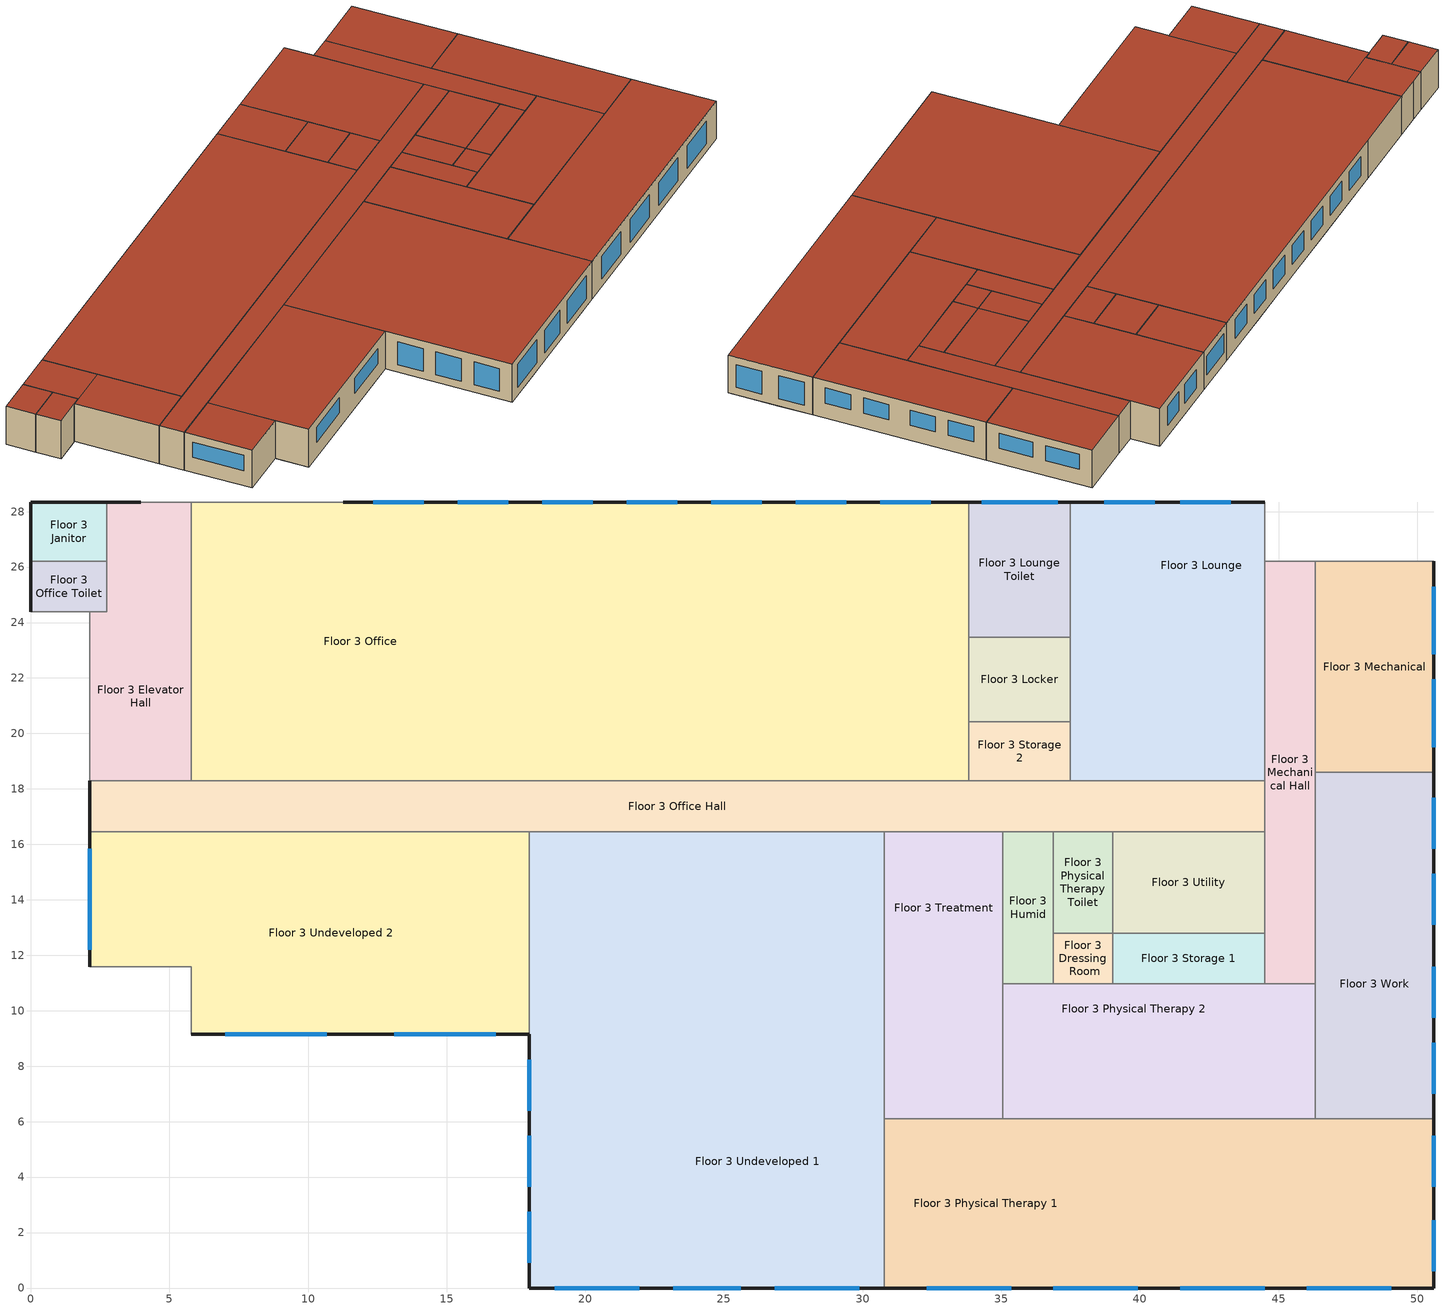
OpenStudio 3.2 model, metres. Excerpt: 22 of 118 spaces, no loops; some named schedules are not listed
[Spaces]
Floor 3 Work
 floor to Floor 2 Utility: 50.6,18.59 50.6,15.85 46.33,15.85 46.33,18.59 z6.1
 floor to Floor 2 Office: 50.6,15.85 50.6,6.1 46.33,6.1 46.33,15.85 z6.1
 wall outside: 50.6,6.1 50.6,18.59 z6.1:9.14
 wall to Floor 3 Physical Therapy 2: 46.33,10.97 46.33,6.1 z6.1:9.14
 wall to Floor 3 Mechanical: 50.6,18.59 46.33,18.59 z6.1:9.14
 wall to Floor 3 Physical Therapy 1: 46.33,6.1 50.6,6.1 z6.1:9.14
 wall to Floor 3 Mechanical Hall: 46.33,18.59 46.33,10.97 z6.1:9.14
 window: 50.6,13.11 50.6,14.94 / 50.6,15.85 50.6,17.68 / 50.6,7.01 50.6,8.84 / 50.6,9.75 50.6,11.58 z7.32:8.53
 roof outside: 50.6,6.1 50.6,18.59 46.33,18.59 46.33,6.1 z9.14
Floor 3 Dressing Room
 floor to Floor 2 X-Ray: 39.01,12.8 39.01,10.97 36.88,10.97 36.88,12.8 z6.1
 wall to Floor 3 Storage 1: 39.01,10.97 39.01,12.8 z6.1:9.14
 wall to Floor 3 Physical Therapy 2: 36.88,10.97 39.01,10.97 z6.1:9.14
 wall to Floor 3 Physical Therapy Toilet: 39.01,12.8 36.88,12.8 z6.1:9.14
 wall to Floor 3 Humid: 36.88,12.8 36.88,10.97 z6.1:9.14
 roof outside: 39.01,10.97 39.01,12.8 36.88,12.8 36.88,10.97 z9.14
Floor 3 Physical Therapy Toilet
 floor to Floor 2 X-Ray: 39.01,16.46 39.01,12.8 36.88,12.8 36.88,16.46 z6.1
 wall to Floor 3 Office Hall: 39.01,16.46 36.88,16.46 z6.1:9.14
 wall to Floor 3 Utility: 39.01,12.8 39.01,16.46 z6.1:9.14
 wall to Floor 3 Humid: 36.88,16.46 36.88,12.8 z6.1:9.14
 roof outside: 39.01,12.8 39.01,16.46 36.88,16.46 36.88,12.8 z9.14
Floor 3 Lounge
 floor to Floor 2 Storage 2: 44.5,23.77 44.5,21.34 39.93,21.34 39.93,23.77 z6.1
 floor to Floor 2 Exam 6: 44.5,28.35 44.5,23.77 39.93,23.77 39.93,28.35 z6.1
 floor to Floor 2 Exam Hall 4: 39.93,28.35 39.93,18.29 38.1,18.29 38.1,28.35 z6.1
 floor to Floor 2 Exam 7: 38.1,28.35 38.1,18.29 37.49,18.29 37.49,28.35 z6.1
 floor to Floor 2 Nurse Station 1: 44.5,21.34 44.5,18.29 39.93,18.29 39.93,21.34 z6.1
 wall outside: 44.5,28.35 37.49,28.35 z6.1:9.14
 wall to Floor 3 Lounge Toilet: 37.49,28.35 37.49,23.47 z6.1:9.14
 wall to NE Stair: 44.5,26.21 44.5,28.35 z6.1:9.14
 wall to Floor 3 Office Hall: 37.49,18.29 44.5,18.29 z6.1:9.14
 wall to Floor 3 Locker: 37.49,23.47 37.49,20.42 z6.1:9.14
 wall to Floor 3 Storage 2: 37.49,20.42 37.49,18.29 z6.1:9.14
 wall to Floor 3 Mechanical Hall: 44.5,18.29 44.5,26.21 z6.1:9.14
 window: 40.54,28.35 38.71,28.35 / 43.28,28.35 41.45,28.35 z7.01:8.53
 roof outside: 44.5,18.29 44.5,28.35 37.49,28.35 37.49,18.29 z9.14
Floor 3 Elevator Hall
 floor to Floor 2 Work: 5.79,24.38 5.79,18.29 2.13,18.29 2.13,24.38 z6.1; 5.79,28.35 5.79,24.38 2.74,24.38 2.74,28.35 z6.1
 wall outside: 3.96,28.35 2.74,28.35 z6.1:9.14
 wall to NW Elevator: 2.13,24.38 2.13,18.29 z6.1:9.14
 wall to Floor 3 Office: 5.79,18.29 5.79,28.35 z6.1:9.14
 wall to Floor 3 Office Toilet: 2.74,26.21 2.74,24.38 2.13,24.38 z6.1:9.14
 wall to Floor 3 Office Hall: 2.13,18.29 5.79,18.29 z6.1:9.14
 wall to Floor 3 Janitor: 2.74,28.35 2.74,26.21 z6.1:9.14
 wall to NW Stair: 5.79,28.35 3.96,28.35 z6.1:9.14
 roof outside: 5.79,24.38 5.79,28.35 2.74,28.35 2.74,24.38 z9.14; 5.79,18.29 5.79,24.38 2.13,24.38 2.13,18.29 z9.14
Floor 3 Physical Therapy 2
 floor to Floor 2 Exam Hall 3: 39.93,9.14 39.93,6.1 38.1,6.1 38.1,9.14 z6.1
 floor to Floor 2 Lounge: 44.5,9.14 44.5,6.1 42.06,6.1 42.06,9.14 z6.1
 floor to Floor 2 Dictation: 42.06,9.14 42.06,6.1 39.93,6.1 39.93,9.14 z6.1
 floor to Floor 2 Exam 3: 38.1,9.14 38.1,6.1 35.05,6.1 35.05,9.14 z6.1
 floor to Floor 2 Office Hall: 46.33,10.97 46.33,6.1 44.5,6.1 44.5,10.97 z6.1
 floor to Floor 2 Reception Hall: 44.5,10.97 44.5,9.14 35.05,9.14 35.05,10.97 z6.1
 wall to Floor 3 Physical Therapy 1: 35.05,6.1 46.33,6.1 z6.1:9.14
 wall to Floor 3 Mechanical Hall: 46.33,10.97 44.5,10.97 z6.1:9.14
 wall to Floor 3 Treatment: 35.05,10.97 35.05,6.1 z6.1:9.14
 wall to Floor 3 Storage 1: 44.5,10.97 39.01,10.97 z6.1:9.14
 wall to Floor 3 Humid: 36.88,10.97 35.05,10.97 z6.1:9.14
 roof outside: 46.33,6.1 46.33,10.97 35.05,10.97 35.05,6.1 z9.14
Floor 3 Office
 floor to Floor 2 Storage 3: 28.96,23.77 28.96,21.34 23.47,21.34 23.47,23.77 z6.1
 floor to Floor 2 Exam 8: 28.96,28.35 28.96,23.77 23.47,23.77 23.47,28.35 z6.1
 floor to Floor 2 Exam Hall 5: 30.78,28.35 30.78,18.29 28.96,18.29 28.96,28.35 z6.1
 floor to Floor 2 Exam 9: 21.64,28.35 21.64,18.29 17.98,18.29 17.98,28.35 z6.1
 floor to Floor 2 Work: 17.98,28.35 17.98,18.29 5.79,18.29 5.79,28.35 z6.1
 floor to Floor 2 Exam Hall 6: 23.47,28.35 23.47,18.29 21.64,18.29 21.64,28.35 z6.1
 floor to Floor 2 Nurse Station 2: 28.96,21.34 28.96,18.29 23.47,18.29 23.47,21.34 z6.1
 floor to Floor 2 Exam 7: 33.83,28.35 33.83,18.29 30.78,18.29 30.78,28.35 z6.1
 wall outside: 33.83,28.35 11.28,28.35 z6.1:9.14
 wall to Floor 3 Office Hall: 5.79,18.29 33.83,18.29 z6.1:9.14
 wall to Floor 3 Locker: 33.83,20.42 33.83,23.47 z6.1:9.14
 wall to Floor 3 Storage 2: 33.83,18.29 33.83,20.42 z6.1:9.14
 wall to NW Stair: 11.28,28.35 5.79,28.35 z6.1:9.14
 wall to Floor 3 Lounge Toilet: 33.83,23.47 33.83,28.35 z6.1:9.14
 window: 26.37,28.35 24.54,28.35 / 17.22,28.35 15.39,28.35 / 23.32,28.35 21.49,28.35 / 14.17,28.35 12.34,28.35 / 32.46,28.35 30.63,28.35 / 29.41,28.35 27.58,28.35 / 20.27,28.35 18.44,28.35 z7.01:8.53
 roof outside: 33.83,18.29 33.83,28.35 5.79,28.35 5.79,18.29 z9.14
Floor 3 Storage 1
 floor to Floor 2 Scheduling 1: 44.5,12.8 44.5,10.97 39.01,10.97 39.01,12.8 z6.1
 wall to Floor 3 Mechanical Hall: 44.5,10.97 44.5,12.8 z6.1:9.14
 wall to Floor 3 Utility: 44.5,12.8 39.01,12.8 z6.1:9.14
 roof outside: 44.5,10.97 44.5,12.8 39.01,12.8 39.01,10.97 z9.14
Floor 3 Utility
 floor to Floor 2 Scheduling 1: 44.5,16.46 44.5,12.8 39.01,12.8 39.01,16.46 z6.1
 wall to Floor 3 Mechanical Hall: 44.5,12.8 44.5,16.46 z6.1:9.14
 wall to Floor 3 Office Hall: 44.5,16.46 39.01,16.46 z6.1:9.14
 roof outside: 44.5,12.8 44.5,16.46 39.01,16.46 39.01,12.8 z9.14
Floor 3 Physical Therapy 1
 floor to Floor 2 Office Hall: 46.33,6.1 46.33,3.66 44.5,3.66 44.5,6.1 z6.1
 floor to Floor 2 Conference: 50.6,3.66 50.6,0 42.06,0 42.06,3.66 z6.1
 floor to Floor 2 Conference Toilet: 44.5,6.1 44.5,3.66 42.06,3.66 42.06,6.1 z6.1
 floor to Floor 2 Exam Hall 3: 39.93,6.1 39.93,0 38.1,0 38.1,6.1 z6.1
 floor to Floor 2 Exam 3: 38.1,6.1 38.1,0 30.78,0 30.78,6.1 z6.1
 floor to Floor 2 Storage 1: 42.06,6.1 42.06,3.66 39.93,3.66 39.93,6.1 z6.1
 floor to Floor 2 Exam 4: 42.06,3.66 42.06,0 39.93,0 39.93,3.66 z6.1
 floor to Floor 2 Office: 50.6,6.1 50.6,3.66 46.33,3.66 46.33,6.1 z6.1
 wall outside: 30.78,0 50.6,0 50.6,6.1 z6.1:9.14
 wall to Floor 3 Undeveloped 1: 30.78,6.1 30.78,0 z6.1:9.14
 wall to Floor 3 Treatment: 35.05,6.1 30.78,6.1 z6.1:9.14
 window: 32.31,0 35.36,0 / 36.88,0 39.93,0 / 46.02,0 49.07,0 / 41.45,0 44.5,0 / 50.6,3.66 50.6,5.49 / 50.6,0.61 50.6,2.44 z6.71:8.53
 roof outside: 50.6,0 50.6,6.1 30.78,6.1 30.78,0 z9.14
Floor 3 Office Toilet
 floor to Floor 2 Work Toilet: 2.74,26.21 2.74,24.38 0,24.38 0,26.21 z6.1
 wall outside: 0,26.21 0,24.38 z6.1:9.14
 wall to NW Elevator: 0,24.38 2.13,24.38 z6.1:9.14
 wall to Floor 3 Janitor: 2.74,26.21 0,26.21 z6.1:9.14
 roof outside: 2.74,24.38 2.74,26.21 0,26.21 0,24.38 z9.14
Floor 3 Office Hall
 floor to Floor 2 Work Hall: 44.5,18.29 44.5,16.46 2.13,16.46 2.13,18.29 z6.1
 wall outside: 2.13,18.29 2.13,16.46 z6.1:9.14
 wall to Floor 3 Humid: 35.05,16.46 36.88,16.46 z6.1:9.14
 wall to Floor 3 Undeveloped 2: 2.13,16.46 17.98,16.46 z6.1:9.14
 wall to Floor 3 Undeveloped 1: 17.98,16.46 30.78,16.46 z6.1:9.14
 wall to Floor 3 Storage 2: 37.49,18.29 33.83,18.29 z6.1:9.14
 wall to Floor 3 Mechanical Hall: 44.5,16.46 44.5,18.29 z6.1:9.14
 wall to Floor 3 Treatment: 30.78,16.46 35.05,16.46 z6.1:9.14
 roof outside: 44.5,16.46 44.5,18.29 2.13,18.29 2.13,16.46 z9.14
Floor 3 Humid
 floor to Floor 2 X-Ray: 36.88,16.46 36.88,10.97 35.05,10.97 35.05,16.46 z6.1
 wall to Floor 3 Treatment: 35.05,16.46 35.05,10.97 z6.1:9.14
 roof outside: 36.88,10.97 36.88,16.46 35.05,16.46 35.05,10.97 z9.14
Floor 3 Undeveloped 1
 floor to Floor 2 Exam 2: 28.96,9.14 28.96,0 23.47,0 23.47,9.14 z6.1
 floor to Floor 2 X-Ray: 30.78,16.46 30.78,10.97 23.77,10.97 23.77,16.46 z6.1
 floor to Floor 2 Exam 1: 21.64,9.14 21.64,0 17.98,0 17.98,9.14 z6.1
 floor to Floor 2 Exam Hall 2: 30.78,9.14 30.78,0 28.96,0 28.96,9.14 z6.1
 floor to Floor 2 Scheduling 2: 23.77,16.46 23.77,10.97 17.98,10.97 17.98,16.46 z6.1
 floor to Floor 2 Reception Hall: 30.78,10.97 30.78,9.14 17.98,9.14 17.98,10.97 z6.1
 floor to Floor 2 Exam Hall 1: 23.47,9.14 23.47,0 21.64,0 21.64,9.14 z6.1
 wall outside: 17.98,9.14 17.98,0 30.78,0 z6.1:9.14
 wall to Floor 3 Undeveloped 2: 17.98,16.46 17.98,9.14 z6.1:9.14
 wall to Floor 3 Treatment: 30.78,6.1 30.78,16.46 z6.1:9.14
 window: 17.98,8.23 17.98,6.4 / 17.98,2.74 17.98,0.91 / 17.98,5.49 17.98,3.66 / 26.82,0 29.87,0 / 23.16,0 25.6,0 / 18.9,0 21.95,0 z6.71:8.53
 roof outside: 30.78,0 30.78,16.46 17.98,16.46 17.98,0 z9.14
Floor 3 Mechanical Hall
 floor to Floor 2 Office Hall: 46.33,26.21 46.33,10.97 44.5,10.97 44.5,26.21 z6.1
 wall to NE Stair: 46.33,26.21 44.5,26.21 z6.1:9.14
 wall to Floor 3 Mechanical: 46.33,18.59 46.33,26.21 z6.1:9.14
 roof outside: 46.33,10.97 46.33,26.21 44.5,26.21 44.5,10.97 z9.14
Floor 3 Treatment
 floor to Floor 2 Reception Hall: 35.05,10.97 35.05,9.14 30.78,9.14 30.78,10.97 z6.1
 floor to Floor 2 Exam 3: 35.05,9.14 35.05,6.1 30.78,6.1 30.78,9.14 z6.1
 floor to Floor 2 X-Ray: 35.05,16.46 35.05,10.97 30.78,10.97 30.78,16.46 z6.1
 roof outside: 35.05,6.1 35.05,16.46 30.78,16.46 30.78,6.1 z9.14
Floor 3 Undeveloped 2
 floor to Floor 2 Reception: 15.85,16.46 15.85,9.14 5.79,9.14 5.79,16.46 z6.1; 5.79,16.46 5.79,11.58 2.13,11.58 2.13,16.46 z6.1
 floor to Floor 2 Reception Hall: 17.98,10.97 17.98,9.14 15.85,9.14 15.85,10.97 z6.1
 floor to Floor 2 Reception Toilet: 17.98,16.46 17.98,10.97 15.85,10.97 15.85,16.46 z6.1
 wall outside: 2.13,16.46 2.13,11.58 / 5.79,9.14 17.98,9.14 z6.1:9.14
 wall to SW Stair: 2.13,11.58 5.79,11.58 5.79,9.14 z6.1:9.14
 window: 7.01,9.14 10.67,9.14 / 13.11,9.14 16.76,9.14 / 2.13,15.85 2.13,12.19 z7.32:8.53
 roof outside: 5.79,11.58 5.79,16.46 2.13,16.46 2.13,11.58 z9.14; 17.98,9.14 17.98,16.46 5.79,16.46 5.79,9.14 z9.14
Floor 3 Janitor
 floor to Floor 2 Janitor: 2.74,28.35 2.74,26.21 0,26.21 0,28.35 z6.1
 wall outside: 2.74,28.35 0,28.35 0,26.21 z6.1:9.14
 roof outside: 2.74,26.21 2.74,28.35 0,28.35 0,26.21 z9.14
Floor 3 Locker
 floor to Floor 2 Exam 7: 37.49,23.47 37.49,20.42 33.83,20.42 33.83,23.47 z6.1
 wall to Floor 3 Storage 2: 33.83,20.42 37.49,20.42 z6.1:9.14
 wall to Floor 3 Lounge Toilet: 37.49,23.47 33.83,23.47 z6.1:9.14
 roof outside: 37.49,20.42 37.49,23.47 33.83,23.47 33.83,20.42 z9.14
Floor 3 Mechanical
 floor to Floor 2 Exam 5: 50.6,26.21 50.6,18.59 46.33,18.59 46.33,26.21 z6.1
 wall outside: 50.6,18.59 50.6,26.21 z6.1:9.14
 wall to NE Stair: 50.6,26.21 46.33,26.21 z6.1:9.14
 window: 50.6,22.86 50.6,25.3 / 50.6,19.51 50.6,21.95 z7.32:8.53
 roof outside: 50.6,18.59 50.6,26.21 46.33,26.21 46.33,18.59 z9.14
Floor 3 Lounge Toilet
 floor to Floor 2 Exam 7: 37.49,28.35 37.49,23.47 33.83,23.47 33.83,28.35 z6.1
 wall outside: 37.49,28.35 33.83,28.35 z6.1:9.14
 window: 37.03,28.35 34.29,28.35 z7.01:8.53
 roof outside: 37.49,23.47 37.49,28.35 33.83,28.35 33.83,23.47 z9.14
Floor 3 Storage 2
 floor to Floor 2 Exam 7: 37.49,20.42 37.49,18.29 33.83,18.29 33.83,20.42 z6.1
 roof outside: 37.49,18.29 37.49,20.42 33.83,20.42 33.83,18.29 z9.14
[Site]
Calgary Intl AP_AB_CAN: Latitude {deg}=51.114; Longitude {deg}=-114.02; Time Zone {hr}=-7; Elevation {m}=1084.1; Terrain=City
[Building]
Outpatient: North Axis {deg}=0; Default Construction Set=BTAP-Mass at hdd = 5000.0; Standards Number of Stories=3; Standards Number of Above Ground Stories=3; Standards Template=BTAPPRE1980; Standards Building Type=Outpatient
[Site:WaterMainsTemperature]
Calculation Method=Correlation; Annual Average Outdoor Air Temperature {C}=5; Maximum Difference In Monthly Average Outdoor Air Temperatures {deltaC}=23.3
[Site:GroundTemperature:BuildingSurface]
19.527, 19.502, 19.536, 19.598, 20.002, 21.64, 22.225, 22.375, 21.449, 20.121, 19.802, 19.633
[SizingPeriod:DesignDay] Barometric Pressure {Pa}=88961; Sky Clearness=0; Rain Indicator=0; Snow Indicator=0; Day of Month=21; Daylight Saving Time Indicator=0; Humidity Indicating Type=Wetbulb; Dry-Bulb Temperature Range Modifier Type=DefaultMultipliers
Name | Maximum Dry-Bulb Temperature {C} | Daily Dry-Bulb Temperature Range {deltaC} | Humidity Indicating Conditions at Maximum Dry-Bulb | Wind Speed {m/s} | Wind Direction {deg} | Month | Day Type | Solar Model Indicator | ASHRAE Taub | ASHRAE Taud
Calgary Intl AP Ann Clg .4% Condns DB=>MWB | 28.5 | 12.1 | 16.1 | 4.5 | 160 | 7 | SummerDesignDay | ASHRAETau | 0.339 | 2.421
Calgary Intl AP Ann Htg 99.6% Condns DB | -28.5 | 0 | -28.5 | 2.9 | 200 | 1 | WinterDesignDay | ASHRAEClearSky
[Material:NoMass] Roughness=Smooth; Thermal Absorptance=0.9; Solar Absorptance=0.7
Name | Thermal Resistance {m2-K/W} | Visible Absorptance
Typical Carpet Pad; Typical Carpet Pad 1 | 0.21648 | 0.8
Typical Insulation 1 | 0.00118045 | 0.7
Typical Insulation 2 | 1.02439 | 0.7
Typical Insulation 3 | 4.40527 | 0.7
Typical Carpet Pad 2; Typical Carpet Pad 3; Typical Carpet Pad 4 | 1.40895 | 0.8
Typical Insulation 4 | 0.338965 | 0.7
Typical Insulation 5 | 0.338983 | 0.7
[Material]
Name | Roughness | Thickness {m} | Conductivity {W/m-K} | Density {kg/m3} | Specific Heat {J/kg-K} | Thermal Absorptance | Solar Absorptance | Visible Absorptance
G05 25mm wood | MediumSmooth | 0.0254 | 0.15 | 608 | 1630 | 0.9 | 0.5 | 0.5
100mm Normalweight concrete floor 1 | MediumSmooth | 0.1016 | 2.31 | 2322 | 832
G01 13mm gypsum board 1 | Smooth | 0.0127 | 0.16 | 800 | 1090 | 0.9 | 0.7 | 0.5
4 in. Normalweight Concrete Floor 1 | MediumRough | 0.1016 | 2.31 | 2322 | 832 | 0.9 | 0.7 | 0.7
1IN Stucco 1 | Smooth | 0.0253 | 0.6918 | 1858 | 837 | 0.9 | 0.7 | 0.92
8IN CONCRETE HW RefBldg 1 | Rough | 0.2032 | 1.311 | 2240 | 836.8 | 0.9 | 0.7 | 0.7
1/2IN Gypsum 1 | Smooth | 0.0127 | 0.16 | 784.9 | 830 | 0.9 | 0.4 | 0.4
Metal Roof Surface 1; F08 Metal surface 1 | Smooth | 0.0008 | 45.28 | 7824 | 500 | 0.9 | 0.7 | 0.7
6 in. Normalweight Concrete Floor 1; 6 in. Normalweight Concrete Floor 2; 6 in. Normalweight Concrete Floor 3 | MediumRough | 0.1524 | 2.31 | 2322 | 832 | 0.9 | 0.7 | 0.7
[Construction]
BTAP-Int-Partition; BTAP-Int-Door: G05 25mm wood
BTAP-Int-Floor: 100mm Normalweight concrete floor 1, Typical Carpet Pad
BTAP-Int-Wall: G01 13mm gypsum board 1, G01 13mm gypsum board 1
BTAP-Int-Ceiling: Typical Carpet Pad, 100mm Normalweight concrete floor 1
BTAP-Int-Window: SimpleGlazing
BTAP-Ext-Floor-Mass:U-3.822: Typical Insulation 1, 4 in. Normalweight Concrete Floor 1, Typical Carpet Pad 1
BTAP-Ext-Wall-Mass:U-0.772: 1IN Stucco 1, 8IN CONCRETE HW RefBldg 1, Typical Insulation 2, 1/2IN Gypsum 1
BTAP-Ext-Roof-Metal:U-0.227: Metal Roof Surface 1, Typical Insulation 3
BTAP-Grnd-Floor-Mass:U-0.678: 6 in. Normalweight Concrete Floor 1, Typical Carpet Pad 2
BTAP-Grnd-Wall-Mass:U-0.678: 6 in. Normalweight Concrete Floor 2, Typical Carpet Pad 3
BTAP-Grnd-Roof-Mass:U-0.678: 6 in. Normalweight Concrete Floor 3, Typical Carpet Pad 4
BTAP-Ext-FixedWindow:U=0.295 SHGC=0.490; BTAP-Ext-GlassDoors:U=0.295 SHGC=0.490; BTAP-Ext-Skylights:U=0.295 SHGC=0.490; BTAP-Ext-DaylightDomes:U=0.295 SHGC=0.490; BTAP-Ext-DaylightDiffuser:U=0.295 SHGC=0.490: SimpleGlazing:U=0.295 SHGC=0.490
BTAP-Ext-Door:U-2.95: F08 Metal surface 1, Typical Insulation 4
BTAP-Ext-OverHeadDoor:U-2.95: Typical Insulation 5
[DefaultConstructionSet]
BTAP-Mass at hdd = 5000.0: Default Exterior Surface Constructions=BTAP-Mass at hdd = 5000.0; Default Interior Surface Constructions=Default Surface Constructions 2; Default Ground Contact Surface Constructions=BTAP-Mass at hdd = 5000.0 1; Default Exterior SubSurface Constructions=BTAP-Mass at hdd = 5000.0; Default Interior SubSurface Constructions=Default Sub Surface Constructions 2; Interior Partition Construction=BTAP-Int-Partition
[DefaultSurfaceConstructions]
Name | Floor Construction | Wall Construction | Roof Ceiling Construction
Default Surface Constructions 2 | BTAP-Int-Floor | BTAP-Int-Wall | BTAP-Int-Ceiling
BTAP-Mass at hdd = 5000.0 | BTAP-Ext-Floor-Mass:U-3.822 | BTAP-Ext-Wall-Mass:U-0.772 | BTAP-Ext-Roof-Metal:U-0.227
BTAP-Mass at hdd = 5000.0 1 | BTAP-Grnd-Floor-Mass:U-0.678 | BTAP-Grnd-Wall-Mass:U-0.678 | BTAP-Grnd-Roof-Mass:U-0.678
[DefaultSubSurfaceConstructions]
Name | Fixed Window Construction | Operable Window Construction | Door Construction | Glass Door Construction | Overhead Door Construction | Skylight Construction | Tubular Daylight Dome Construction | Tubular Daylight Diffuser Construction
Default Sub Surface Constructions 2 | BTAP-Int-Window | BTAP-Int-Window | BTAP-Int-Door
BTAP-Mass at hdd = 5000.0 | BTAP-Ext-FixedWindow:U=0.295 SHGC=0.490 | BTAP-Ext-FixedWindow:U=0.295 SHGC=0.490 | BTAP-Ext-Door:U-2.95 | BTAP-Ext-GlassDoors:U=0.295 SHGC=0.490 | BTAP-Ext-OverHeadDoor:U-2.95 | BTAP-Ext-Skylights:U=0.295 SHGC=0.490 | BTAP-Ext-DaylightDomes:U=0.295 SHGC=0.490 | BTAP-Ext-DaylightDiffuser:U=0.295 SHGC=0.490
[WindowMaterial:SimpleGlazingSystem] Solar Heat Gain Coefficient=0.49; Visible Transmittance=0.21
Name | U-Factor {W/m2-K}
SimpleGlazing | 2.2
SimpleGlazing:U=0.295 SHGC=0.490 | 2.95
[Space] Building Story=Building Story 3; Part of Total Floor Area=Yes
Name | Space Type | Thermal Zone
Floor 3 Work | Space Function Office - enclosed | ALL_ST=Office - enclosed_FL=Building Story 3_SCH=A 3
Floor 3 Dressing Room | Space Function Office - enclosed | ALL_ST=Office - enclosed_FL=Building Story 3_SCH=A 2
Floor 3 Physical Therapy Toilet | Space Function Washroom-sch-C | WET_ST=Washroom-sch-H_FL=Building Story 3_SCHC 2
Floor 3 Office Toilet | Space Function Washroom-sch-C | WET_ST=Washroom-sch-H_FL=Building Story 3_SCHC 1
Floor 3 Lounge | Space Function Hospital - lounge/recreation | ALL_ST=Hospital - lounge/recreation_FL=Building Story 3_SCH=B
Floor 3 Elevator Hall | Space Function Hospital corr. >= 2.4m-sch-C | WILD_ST=Hospital corr. >= 2.4m-sch-H_FL=Building Story 3_SCH=C 1
Floor 3 Physical Therapy 2 | Space Function Hospital - physical therapy | ALL_ST=Hospital - physical therapy_FL=Building Story 3_SCH=C 1
Floor 3 Office | Space Function Office - enclosed | ALL_ST=Office - enclosed_FL=Building Story 3_SCH=A
Floor 3 Mechanical | Space Function Electrical/Mechanical-sch-C | WILD_ST=Electrical/Mechanical-sch-H_FL=Building Story 3_SCH=C
Floor 3 Storage 1; Floor 3 Storage 2 | Space Function Storage area - occsens | ALL_ST=Storage area - occsens_FL=Building Story 3_SCH=E 1
Floor 3 Utility | Space Function Storage area - occsens | ALL_ST=Storage area - occsens_FL=Building Story 3_SCH=E 2
Floor 3 Physical Therapy 1 | Space Function Hospital - physical therapy | ALL_ST=Hospital - physical therapy_FL=Building Story 3_SCH=C
Floor 3 Locker | Space Function Locker room-sch-C | WET_ST=Locker room-sch-H_FL=Building Story 3_SCHC
Floor 3 Office Hall | Space Function Hospital corr. >= 2.4m-sch-C | WILD_ST=Hospital corr. >= 2.4m-sch-H_FL=Building Story 3_SCH=C 2
Floor 3 Humid | Space Function Office - enclosed | ALL_ST=Office - enclosed_FL=Building Story 3_SCH=A 1
Floor 3 Undeveloped 2 | Space Function Storage area | ALL_ST=Storage area_FL=Building Story 3_SCH=E
Floor 3 Undeveloped 1 | Space Function Storage area | ALL_ST=Storage area_FL=Building Story 3_SCH=E 1
Floor 3 Mechanical Hall | Space Function Hospital corr. >= 2.4m-sch-C | WILD_ST=Hospital corr. >= 2.4m-sch-H_FL=Building Story 3_SCH=C
Floor 3 Treatment | Space Function Hospital - exam | ALL_ST=Hospital - exam_FL=Building Story 3_SCH=C
Floor 3 Janitor | Space Function Storage area - occsens | ALL_ST=Storage area - occsens_FL=Building Story 3_SCH=E
Floor 3 Lounge Toilet | Space Function Washroom-sch-C | WET_ST=Washroom-sch-H_FL=Building Story 3_SCHC
[BuildingStory]
Building Story 3: Nominal Z Coordinate {m}=6.096
[SpaceType] Standards Building Type=Space Function
Name | Default Schedule Set | Design Specification Outdoor Air Object | Standards Space Type
Space Function Hospital - exam | Space Function Hospital - exam Schedule Set | Space Function Hospital - exam Ventilation | Hospital - exam
Space Function Hospital - lounge/recreation | Space Function Hospital - lounge/recreation Schedule Set | Space Function Hospital - lounge/recreation Ventilation | Hospital - lounge/recreation
Space Function Office - enclosed | Space Function Office - enclosed Schedule Set | Space Function Office - enclosed Ventilation | Office - enclosed
Space Function Storage area | Space Function Storage area Schedule Set | Space Function Storage area Ventilation | Storage area
Space Function Storage area - occsens | Space Function Storage area - occsens Schedule Set | Space Function Storage area - occsens Ventilation | Storage area - occsens
Space Function Hospital - physical therapy | Space Function Hospital - physical therapy Schedule Set | Space Function Hospital - physical therapy Ventilation | Hospital - physical therapy
Space Function Washroom-sch-C | Space Function Washroom-sch-C Schedule Set | Space Function Washroom-sch-C Ventilation | Washroom-sch-C
Space Function Locker room-sch-C | Space Function Locker room-sch-C Schedule Set | Space Function Locker room-sch-C Ventilation | Locker room-sch-C
Space Function Hospital corr. >= 2.4m-sch-C | Space Function Hospital corr. >= 2.4m-sch-C Schedule Set | Space Function Hospital corr. >= 2.4m-sch-C Ventilation | Hospital corr. >= 2.4m-sch-C
Space Function Electrical/Mechanical-sch-C | Space Function Electrical/Mechanical-sch-C Schedule Set | Space Function Electrical/Mechanical-sch-C Ventilation | Electrical/Mechanical-sch-C
[People:Definition] Number of People Calculation Method=People/Area; Fraction Radiant=0.3
Name | People per Space Floor Area {person/m2}
Space Function Hospital - exam People Definition; Space Function Hospital - physical therapy People Definition; Space Function Office - enclosed People Definition | 0.0500522
Space Function Hospital - lounge/recreation People Definition; Space Function Locker room-sch-C People Definition | 0.0999967
Space Function Storage area People Definition; Space Function Storage area - occsens People Definition; Space Function Hospital corr. >= 2.4m-sch-C People Definition | 0.0100104
Space Function Washroom-sch-C People Definition | 0.0333681
Space Function Electrical/Mechanical-sch-C People Definition | 0.0049514
[People] Work Efficiency Schedule=Work Efficiency Schedule; Clothing Insulation Schedule=Clothing Schedule; Air Velocity Schedule=Air Velocity Schedule; Multiplier=1
Name | People Definition | Space or SpaceType
Space Function Hospital - exam People | Space Function Hospital - exam People Definition | Space Function Hospital - exam
Space Function Hospital - lounge/recreation People | Space Function Hospital - lounge/recreation People Definition | Space Function Hospital - lounge/recreation
Space Function Hospital - physical therapy People | Space Function Hospital - physical therapy People Definition | Space Function Hospital - physical therapy
Space Function Office - enclosed People | Space Function Office - enclosed People Definition | Space Function Office - enclosed
Space Function Storage area People | Space Function Storage area People Definition | Space Function Storage area
Space Function Storage area - occsens People | Space Function Storage area - occsens People Definition | Space Function Storage area - occsens
Space Function Washroom-sch-C People | Space Function Washroom-sch-C People Definition | Space Function Washroom-sch-C
Space Function Locker room-sch-C People | Space Function Locker room-sch-C People Definition | Space Function Locker room-sch-C
Space Function Hospital corr. >= 2.4m-sch-C People | Space Function Hospital corr. >= 2.4m-sch-C People Definition | Space Function Hospital corr. >= 2.4m-sch-C
Space Function Electrical/Mechanical-sch-C People | Space Function Electrical/Mechanical-sch-C People Definition | Space Function Electrical/Mechanical-sch-C
[Lights:Definition] Design Level Calculation Method=Watts/Area; Fraction Radiant=0.5; Fraction Visible=0.2
Name | Watts per Space Floor Area {W/m2}
Space Function Hospital - exam Lights Definition | 17.8999
Space Function Hospital - lounge/recreation Lights Definition | 11.4999
Space Function Hospital - physical therapy Lights Definition | 9.79992
Space Function Office - enclosed Lights Definition | 11.8999
Space Function Storage area Lights Definition | 6.79994
Space Function Storage area - occsens Lights Definition | 6.11995
Space Function Washroom-sch-C Lights Definition | 9.44992
Space Function Locker room-sch-C Lights Definition | 8.81993
Space Function Hospital corr. >= 2.4m-sch-C Lights Definition | 9.59992
Space Function Electrical/Mechanical-sch-C Lights Definition | 13.2999
[Lights] Fraction Replaceable=1
Name | Lights Definition | Space or SpaceType
Space Function Hospital - exam Lights | Space Function Hospital - exam Lights Definition | Space Function Hospital - exam
Space Function Hospital - lounge/recreation Lights | Space Function Hospital - lounge/recreation Lights Definition | Space Function Hospital - lounge/recreation
Space Function Hospital - physical therapy Lights | Space Function Hospital - physical therapy Lights Definition | Space Function Hospital - physical therapy
Space Function Office - enclosed Lights | Space Function Office - enclosed Lights Definition | Space Function Office - enclosed
Space Function Storage area Lights | Space Function Storage area Lights Definition | Space Function Storage area
Space Function Storage area - occsens Lights | Space Function Storage area - occsens Lights Definition | Space Function Storage area - occsens
Space Function Washroom-sch-C Lights | Space Function Washroom-sch-C Lights Definition | Space Function Washroom-sch-C
Space Function Locker room-sch-C Lights | Space Function Locker room-sch-C Lights Definition | Space Function Locker room-sch-C
Space Function Hospital corr. >= 2.4m-sch-C Lights | Space Function Hospital corr. >= 2.4m-sch-C Lights Definition | Space Function Hospital corr. >= 2.4m-sch-C
Space Function Electrical/Mechanical-sch-C Lights | Space Function Electrical/Mechanical-sch-C Lights Definition | Space Function Electrical/Mechanical-sch-C
[ElectricEquipment:Definition] Design Level Calculation Method=Watts/Area; Fraction Radiant=0.5
Name | Watts per Space Floor Area {W/m2}
Space Function Hospital - exam Elec Equip Definition; Space Function Hospital - physical therapy Elec Equip Definition | 9.99992
Space Function Hospital - lounge/recreation Elec Equip Definition; Space Function Storage area Elec Equip Definition; Space Function Storage area - occsens Elec Equip Definition; Space Function Washroom-sch-C Elec Equip Definition; Space Function Electrical/Mechanical-sch-C Elec Equip Definition | 0.999992
Space Function Office - enclosed Elec Equip Definition | 7.49994
Space Function Locker room-sch-C Elec Equip Definition | 2.49998
[ElectricEquipment]
Name | Electric Equipment Definition | Space or SpaceType
Space Function Hospital - exam Elec Equip | Space Function Hospital - exam Elec Equip Definition | Space Function Hospital - exam
Space Function Hospital - lounge/recreation Elec Equip | Space Function Hospital - lounge/recreation Elec Equip Definition | Space Function Hospital - lounge/recreation
Space Function Hospital - physical therapy Elec Equip | Space Function Hospital - physical therapy Elec Equip Definition | Space Function Hospital - physical therapy
Space Function Office - enclosed Elec Equip | Space Function Office - enclosed Elec Equip Definition | Space Function Office - enclosed
Space Function Storage area Elec Equip | Space Function Storage area Elec Equip Definition | Space Function Storage area
Space Function Storage area - occsens Elec Equip | Space Function Storage area - occsens Elec Equip Definition | Space Function Storage area - occsens
Space Function Washroom-sch-C Elec Equip | Space Function Washroom-sch-C Elec Equip Definition | Space Function Washroom-sch-C
Space Function Locker room-sch-C Elec Equip | Space Function Locker room-sch-C Elec Equip Definition | Space Function Locker room-sch-C
Space Function Electrical/Mechanical-sch-C Elec Equip | Space Function Electrical/Mechanical-sch-C Elec Equip Definition | Space Function Electrical/Mechanical-sch-C
[DesignSpecification:OutdoorAir] Outdoor Air Method=Sum
Name | Outdoor Air Flow per Person {m3/s-person} | Outdoor Air Flow per Floor Area {m3/s-m2}
Space Function Hospital - exam Ventilation; Space Function Hospital - physical therapy Ventilation | 0.0304482
Space Function Hospital - lounge/recreation Ventilation | 0.091443
Space Function Office - enclosed Ventilation | 0.0101494
Space Function Storage area Ventilation; Space Function Storage area - occsens Ventilation |  | 0.000762
Space Function Washroom-sch-C Ventilation | 0.228362
Space Function Locker room-sch-C Ventilation |  | 0.00254
Space Function Hospital corr. >= 2.4m-sch-C Ventilation |  | 0.000508
Space Function Electrical/Mechanical-sch-C Ventilation |  | 0.000254
[DefaultScheduleSet] People Activity Level Schedule=NECB-Activity; Infiltration Schedule=Always On
Name | Number of People Schedule | Lighting Schedule | Electric Equipment Schedule
Space Function Hospital - exam Schedule Set; Space Function Hospital - physical therapy Schedule Set; Space Function Washroom-sch-C Schedule Set; Space Function Locker room-sch-C Schedule Set; Space Function Hospital corr. >= 2.4m-sch-C Schedule Set; Space Function Electrical/Mechanical-sch-C Schedule Set | NECB-C-Occupancy | NECB-C-Lighting | NECB-C-Electric-Equipment
Space Function Hospital - lounge/recreation Schedule Set | NECB-B-Occupancy | NECB-B-Lighting | NECB-B-Electric-Equipment
Space Function Office - enclosed Schedule Set | NECB-A-Occupancy | NECB-A-Lighting | NECB-A-Electric-Equipment
Space Function Storage area Schedule Set; Space Function Storage area - occsens Schedule Set | NECB-E-Occupancy | NECB-E-Lighting | NECB-E-Electric-Equipment
[ThermostatSetpoint:DualSetpoint]
Name | Heating Setpoint Temperature Schedule | Cooling Setpoint Temperature Schedule
Space Function Washroom-sch-C Thermostat 4; Space Function Washroom-sch-C Thermostat 5; Space Function Washroom-sch-C Thermostat 10; Space Function Locker room-sch-C Thermostat 3; Space Function Hospital - exam Thermostat 23; Space Function Hospital - physical therapy Thermostat 5; Space Function Hospital - physical therapy Thermostat 6; Space Function Hospital corr. >= 2.4m-sch-C Thermostat 2; Space Function Hospital corr. >= 2.4m-sch-C Thermostat 8; Space Function Hospital corr. >= 2.4m-sch-C Thermostat 13; Space Function Electrical/Mechanical-sch-C Thermostat 2 | NECB-C-Thermostat Setpoint-Heating | NECB-C-Thermostat Setpoint-Cooling
Space Function Storage area - occsens Thermostat 37; Space Function Storage area Thermostat 5; Space Function Storage area - occsens Thermostat 39; Space Function Storage area - occsens Thermostat 47; Space Function Storage area Thermostat 6 | NECB-E-Thermostat Setpoint-Heating | NECB-E-Thermostat Setpoint-Cooling
Space Function Office - enclosed Thermostat 35; Space Function Office - enclosed Thermostat 36; Space Function Office - enclosed Thermostat 38; Space Function Office - enclosed Thermostat 43 | NECB-A-Thermostat Setpoint-Heating | NECB-A-Thermostat Setpoint-Cooling
Space Function Hospital - lounge/recreation Thermostat 12 | NECB-B-Thermostat Setpoint-Heating | NECB-B-Thermostat Setpoint-Cooling
[SpaceInfiltration:DesignFlowRate] Design Flow Rate Calculation Method=Flow/ExteriorArea
Name | Space or SpaceType | Schedule | Flow per Exterior Surface Area {m3/s-m2} | Constant Term Coefficient | Temperature Term Coefficient | Velocity Term Coefficient | Velocity Squared Term Coefficient
Floor 3 Dressing Room Infiltration | Floor 3 Dressing Room | Always On Discrete | 0.001116 | 0 | 0 | 0.224 | 0
Floor 3 Elevator Hall Infiltration | Floor 3 Elevator Hall | Always On Discrete | 0.001116 | 0 | 0 | 0.224 | 0
Floor 3 Humid Infiltration | Floor 3 Humid | Always On Discrete | 0.001116 | 0 | 0 | 0.224 | 0
Floor 3 Janitor Infiltration | Floor 3 Janitor | Always On Discrete | 0.001116 | 0 | 0 | 0.224 | 0
Floor 3 Locker Infiltration | Floor 3 Locker | Always On Discrete | 0.001116 | 0 | 0 | 0.224 | 0
Floor 3 Lounge Infiltration | Floor 3 Lounge | Always On Discrete | 0.001116 | 0 | 0 | 0.224 | 0
Floor 3 Lounge Toilet Infiltration | Floor 3 Lounge Toilet | Always On Discrete | 0.001116 | 0 | 0 | 0.224 | 0
Floor 3 Mechanical Infiltration | Floor 3 Mechanical | Always On Discrete | 0.001116 | 0 | 0 | 0.224 | 0
Floor 3 Mechanical Hall Infiltration | Floor 3 Mechanical Hall | Always On Discrete | 0.001116 | 0 | 0 | 0.224 | 0
Floor 3 Office Infiltration | Floor 3 Office | Always On Discrete | 0.001116 | 0 | 0 | 0.224 | 0
Floor 3 Office Hall Infiltration | Floor 3 Office Hall | Always On Discrete | 0.001116 | 0 | 0 | 0.224 | 0
Floor 3 Office Toilet Infiltration | Floor 3 Office Toilet | Always On Discrete | 0.001116 | 0 | 0 | 0.224 | 0
Floor 3 Physical Therapy 1 Infiltration | Floor 3 Physical Therapy 1 | Always On Discrete | 0.001116 | 0 | 0 | 0.224 | 0
Floor 3 Physical Therapy 2 Infiltration | Floor 3 Physical Therapy 2 | Always On Discrete | 0.001116 | 0 | 0 | 0.224 | 0
Floor 3 Physical Therapy Toilet Infiltration | Floor 3 Physical Therapy Toilet | Always On Discrete | 0.001116 | 0 | 0 | 0.224 | 0
Floor 3 Storage 1 Infiltration | Floor 3 Storage 1 | Always On Discrete | 0.001116 | 0 | 0 | 0.224 | 0
Floor 3 Storage 2 Infiltration | Floor 3 Storage 2 | Always On Discrete | 0.001116 | 0 | 0 | 0.224 | 0
Floor 3 Treatment Infiltration | Floor 3 Treatment | Always On Discrete | 0.001116 | 0 | 0 | 0.224 | 0
Floor 3 Undeveloped 1 Infiltration | Floor 3 Undeveloped 1 | Always On Discrete | 0.001116 | 0 | 0 | 0.224 | 0
Floor 3 Undeveloped 2 Infiltration | Floor 3 Undeveloped 2 | Always On Discrete | 0.001116 | 0 | 0 | 0.224 | 0
Floor 3 Utility Infiltration | Floor 3 Utility | Always On Discrete | 0.001116 | 0 | 0 | 0.224 | 0
Floor 3 Work Infiltration | Floor 3 Work | Always On Discrete | 0.001116 | 0 | 0 | 0.224 | 0
Space Function Washroom-sch-C Infiltration | Space Function Washroom-sch-C |  | 0.000250063
Space Function Locker room-sch-C Infiltration | Space Function Locker room-sch-C |  | 0.000250063
Space Function Hospital corr. >= 2.4m-sch-C Infiltration | Space Function Hospital corr. >= 2.4m-sch-C |  | 0.000250063
Space Function Electrical/Mechanical-sch-C Infiltration | Space Function Electrical/Mechanical-sch-C |  | 0.000250063
[ThermalZone] Use Ideal Air Loads=No
Name | Thermostat
WET_ST=Washroom-sch-H_FL=Building Story 3_SCHC | Space Function Washroom-sch-C Thermostat 4
WET_ST=Washroom-sch-H_FL=Building Story 3_SCHC 1 | Space Function Washroom-sch-C Thermostat 5
WET_ST=Washroom-sch-H_FL=Building Story 3_SCHC 2 | Space Function Washroom-sch-C Thermostat 10
WET_ST=Locker room-sch-H_FL=Building Story 3_SCHC | Space Function Locker room-sch-C Thermostat 3
ALL_ST=Storage area - occsens_FL=Building Story 3_SCH=E | Space Function Storage area - occsens Thermostat 37
ALL_ST=Hospital - exam_FL=Building Story 3_SCH=C | Space Function Hospital - exam Thermostat 23
ALL_ST=Storage area_FL=Building Story 3_SCH=E | Space Function Storage area Thermostat 5
ALL_ST=Hospital - physical therapy_FL=Building Story 3_SCH=C | Space Function Hospital - physical therapy Thermostat 5
ALL_ST=Storage area - occsens_FL=Building Story 3_SCH=E 1 | Space Function Storage area - occsens Thermostat 39
ALL_ST=Office - enclosed_FL=Building Story 3_SCH=A | Space Function Office - enclosed Thermostat 35
ALL_ST=Office - enclosed_FL=Building Story 3_SCH=A 1 | Space Function Office - enclosed Thermostat 36
ALL_ST=Hospital - physical therapy_FL=Building Story 3_SCH=C 1 | Space Function Hospital - physical therapy Thermostat 6
ALL_ST=Office - enclosed_FL=Building Story 3_SCH=A 2 | Space Function Office - enclosed Thermostat 38
ALL_ST=Hospital - lounge/recreation_FL=Building Story 3_SCH=B | Space Function Hospital - lounge/recreation Thermostat 12
ALL_ST=Office - enclosed_FL=Building Story 3_SCH=A 3 | Space Function Office - enclosed Thermostat 43
ALL_ST=Storage area - occsens_FL=Building Story 3_SCH=E 2 | Space Function Storage area - occsens Thermostat 47
ALL_ST=Storage area_FL=Building Story 3_SCH=E 1 | Space Function Storage area Thermostat 6
WILD_ST=Hospital corr. >= 2.4m-sch-H_FL=Building Story 3_SCH=C | Space Function Hospital corr. >= 2.4m-sch-C Thermostat 2
WILD_ST=Hospital corr. >= 2.4m-sch-H_FL=Building Story 3_SCH=C 1 | Space Function Hospital corr. >= 2.4m-sch-C Thermostat 8
WILD_ST=Hospital corr. >= 2.4m-sch-H_FL=Building Story 3_SCH=C 2 | Space Function Hospital corr. >= 2.4m-sch-C Thermostat 13
WILD_ST=Electrical/Mechanical-sch-H_FL=Building Story 3_SCH=C | Space Function Electrical/Mechanical-sch-C Thermostat 2
[Foundation:Kiva] Wall Height Above Grade {m}=0; Wall Depth Below Slab {m}=0
Bldg Kiva Foundation; Floor 1 Clean Work Slab Kiva Foundation; Floor 1 Soil Slab Kiva Foundation; Floor 1 Soil Work Slab Kiva Foundation; Floor 1 Nurse Station Slab Kiva Foundation; Floor 1 Humid Slab Kiva Foundation; Floor 1 Utility Janitor Slab Kiva Foundation; Floor 1 Nurse Storage Slab Kiva Foundation
[Foundation:Kiva:Settings]

[Schedule:Ruleset]
Clothing Schedule: Default Day Schedule=Clothing Schedule Default Winter Clothes
Air Velocity Schedule: Default Day Schedule=Air Velocity Schedule Default
Work Efficiency Schedule: Default Day Schedule=Work Efficiency Schedule Default
NECB-C-Occupancy: Default Day Schedule=NECB-C-Occupancy Default
NECB-Activity: Default Day Schedule=NECB-Activity Default; Summer Design Day Schedule=NECB-Activity Summer Design Day; Winter Design Day Schedule=NECB-Activity Winter Design Day
NECB-C-Lighting: Default Day Schedule=NECB-C-Lighting Default
NECB-C-Electric-Equipment: Default Day Schedule=NECB-C-Electric-Equipment Default
Always On: Default Day Schedule=Always On Default
NECB-C-Thermostat Setpoint-Heating: Default Day Schedule=NECB-C-Thermostat Setpoint-Heating Default
NECB-C-Thermostat Setpoint-Cooling: Default Day Schedule=NECB-C-Thermostat Setpoint-Cooling Default
NECB-B-Occupancy: Default Day Schedule=NECB-B-Occupancy Default
NECB-B-Lighting: Default Day Schedule=NECB-B-Lighting Default
NECB-B-Electric-Equipment: Default Day Schedule=NECB-B-Electric-Equipment Default
NECB-B-Thermostat Setpoint-Heating: Default Day Schedule=NECB-B-Thermostat Setpoint-Heating Default
NECB-B-Thermostat Setpoint-Cooling: Default Day Schedule=NECB-B-Thermostat Setpoint-Cooling Default
NECB-A-Occupancy: Default Day Schedule=NECB-A-Occupancy Default
NECB-A-Lighting: Default Day Schedule=NECB-A-Lighting Default
NECB-A-Electric-Equipment: Default Day Schedule=NECB-A-Electric-Equipment Default
NECB-A-Thermostat Setpoint-Heating: Default Day Schedule=NECB-A-Thermostat Setpoint-Heating Default
NECB-A-Thermostat Setpoint-Cooling: Default Day Schedule=NECB-A-Thermostat Setpoint-Cooling Default
NECB-E-Occupancy: Default Day Schedule=NECB-E-Occupancy Default
NECB-E-Lighting: Default Day Schedule=NECB-E-Lighting Default
NECB-E-Electric-Equipment: Default Day Schedule=NECB-E-Electric-Equipment Default
NECB-E-Thermostat Setpoint-Heating: Default Day Schedule=NECB-E-Thermostat Setpoint-Heating Default
NECB-E-Thermostat Setpoint-Cooling: Default Day Schedule=NECB-E-Thermostat Setpoint-Cooling Default
[Schedule:Day]
Clothing Schedule Default Winter Clothes; Always On Default: 24, 0, 1
Air Velocity Schedule Default: 24, 0, 0.2
Work Efficiency Schedule Default: 24, 0, 0
NECB-C-Occupancy Default: 8, 0, 0, 9, 0, 0.1, 10, 0, 0.2, 12, 0, 0.5, 16, 0, 0.7, 17, 0, 0.8, 18, 0, 0.7, 19, 0, 0.5, 21, 0, 0.3, 24, 0, 0
NECB-Activity Default; NECB-Activity Winter Design Day; NECB-Activity Summer Design Day: 24, 0, 130
NECB-C-Lighting Default; NECB-C-Electric-Equipment Default: 8, 0, 0.05, 9, 0, 0.5, 19, 0, 0.9, 20, 0, 0.6, 21, 0, 0.5, 24, 0, 0.05
NECB-C-Thermostat Setpoint-Heating Default: 7, 0, 18, 8, 0, 20, 21, 0, 22, 24, 0, 18
NECB-C-Thermostat Setpoint-Cooling Default: 7, 0, 35, 21, 0, 24, 24, 0, 35
NECB-B-Thermostat Setpoint-Heating Default: 2, 0, 22, 8, 0, 18, 9, 0, 20, 24, 0, 22
NECB-B-Thermostat Setpoint-Cooling Default: 1, 0, 24, 8, 0, 35, 24, 0, 24
NECB-A-Occupancy Default: 7, 0, 0, 8, 0, 0.1, 9, 0, 0.7, 12, 0, 0.9, 14, 0, 0.5, 17, 0, 0.9, 18, 0, 0.7, 19, 0, 0.3, 23, 0, 0.1, 24, 0, 0
NECB-A-Lighting Default: 7, 0, 0.05, 8, 0, 0.3, 9, 0, 0.8, 17, 0, 0.9, 18, 0, 0.8, 19, 0, 0.5, 21, 0, 0.3, 23, 0, 0.1, 24, 0, 0.05
NECB-A-Electric-Equipment Default: 7, 0, 0.2, 8, 0, 0.3, 9, 0, 0.8, 18, 0, 0.9, 19, 0, 0.5, 21, 0, 0.3, 24, 0, 0.2
NECB-A-Thermostat Setpoint-Heating Default: 6, 0, 18, 7, 0, 20, 21, 0, 22, 24, 0, 18
NECB-A-Thermostat Setpoint-Cooling Default: 6, 0, 35, 21, 0, 24, 24, 0, 35
NECB-E-Occupancy Default: 8, 0, 0, 9, 0, 0.2, 10, 0, 0.7, 14, 0, 0.9, 15, 0, 0.5, 16, 0, 0.9, 18, 0, 0.8, 19, 0, 0.2, 24, 0, 0
NECB-E-Lighting Default; NECB-E-Electric-Equipment Default: 8, 0, 0.05, 9, 0, 0.4, 10, 0, 0.7, 18, 0, 0.9, 19, 0, 0.4, 24, 0, 0.05
NECB-E-Thermostat Setpoint-Heating Default: 7, 0, 18, 8, 0, 20, 19, 0, 22, 24, 0, 18
NECB-E-Thermostat Setpoint-Cooling Default: 7, 0, 35, 19, 0, 24, 24, 0, 35
[Schedule:Rule] Date Specification Type=DateRange; Start Day=1
Name | Schedule Ruleset | Rule Order | Day Schedule | Start Month | End Month | End Day | Apply Monday | Apply Tuesday | Apply Wednesday | Apply Thursday | Apply Friday | Apply Saturday | Apply Sunday
Schedule Rule 1 | Clothing Schedule | 0 | Clothing Schedule Summer Clothes | 5 | 9 | 30
Schedule Rule 2 | NECB-C-Occupancy | 2 | NECB-C-Occupancy Default|Wkdy Day | 1 | 12 | 31 | Yes | Yes | Yes | Yes | Yes
Schedule Rule 3 | NECB-C-Occupancy | 1 | NECB-C-Occupancy Sat Day | 1 | 12 | 31 |  |  |  |  |  | Yes
Schedule Rule 4 | NECB-C-Occupancy | 0 | NECB-C-Occupancy Sun|Hol Day | 1 | 12 | 31 |  |  |  |  |  |  | Yes
Schedule Rule 5 | NECB-C-Lighting | 2 | NECB-C-Lighting Default|Wkdy Day | 1 | 12 | 31 | Yes | Yes | Yes | Yes | Yes
Schedule Rule 6 | NECB-C-Lighting | 1 | NECB-C-Lighting Sat Day | 1 | 12 | 31 |  |  |  |  |  | Yes
Schedule Rule 7 | NECB-C-Lighting | 0 | NECB-C-Lighting Sun|Hol Day | 1 | 12 | 31 |  |  |  |  |  |  | Yes
Schedule Rule 8 | NECB-C-Electric-Equipment | 2 | NECB-C-Electric-Equipment Default|Wkdy Day | 1 | 12 | 31 | Yes | Yes | Yes | Yes | Yes
Schedule Rule 9 | NECB-C-Electric-Equipment | 1 | NECB-C-Electric-Equipment Sat Day | 1 | 12 | 31 |  |  |  |  |  | Yes
Schedule Rule 10 | NECB-C-Electric-Equipment | 0 | NECB-C-Electric-Equipment Sun|Hol Day | 1 | 12 | 31 |  |  |  |  |  |  | Yes
Schedule Rule 11 | NECB-C-Thermostat Setpoint-Heating | 2 | NECB-C-Thermostat Setpoint-Heating Default|Wkdy Day | 1 | 12 | 31 | Yes | Yes | Yes | Yes | Yes
Schedule Rule 12 | NECB-C-Thermostat Setpoint-Heating | 1 | NECB-C-Thermostat Setpoint-Heating Sat Day | 1 | 12 | 31 |  |  |  |  |  | Yes
Schedule Rule 13 | NECB-C-Thermostat Setpoint-Heating | 0 | NECB-C-Thermostat Setpoint-Heating Sun|Hol Day | 1 | 12 | 31 |  |  |  |  |  |  | Yes
Schedule Rule 14 | NECB-C-Thermostat Setpoint-Cooling | 2 | NECB-C-Thermostat Setpoint-Cooling Default|Wkdy Day | 1 | 12 | 31 | Yes | Yes | Yes | Yes | Yes
Schedule Rule 15 | NECB-C-Thermostat Setpoint-Cooling | 1 | NECB-C-Thermostat Setpoint-Cooling Sat Day | 1 | 12 | 31 |  |  |  |  |  | Yes
Schedule Rule 16 | NECB-C-Thermostat Setpoint-Cooling | 0 | NECB-C-Thermostat Setpoint-Cooling Sun|Hol Day | 1 | 12 | 31 |  |  |  |  |  |  | Yes
Schedule Rule 26 | NECB-B-Thermostat Setpoint-Heating | 2 | NECB-B-Thermostat Setpoint-Heating Default|Wkdy Day | 1 | 12 | 31 | Yes | Yes | Yes | Yes | Yes
Schedule Rule 27 | NECB-B-Thermostat Setpoint-Heating | 1 | NECB-B-Thermostat Setpoint-Heating Sat Day | 1 | 12 | 31 |  |  |  |  |  | Yes
Schedule Rule 28 | NECB-B-Thermostat Setpoint-Heating | 0 | NECB-B-Thermostat Setpoint-Heating Sun|Hol Day | 1 | 12 | 31 |  |  |  |  |  |  | Yes
Schedule Rule 29 | NECB-B-Thermostat Setpoint-Cooling | 2 | NECB-B-Thermostat Setpoint-Cooling Default|Wkdy Day | 1 | 12 | 31 | Yes | Yes | Yes | Yes | Yes
Schedule Rule 30 | NECB-B-Thermostat Setpoint-Cooling | 1 | NECB-B-Thermostat Setpoint-Cooling Sat Day | 1 | 12 | 31 |  |  |  |  |  | Yes
Schedule Rule 31 | NECB-B-Thermostat Setpoint-Cooling | 0 | NECB-B-Thermostat Setpoint-Cooling Sun|Hol Day | 1 | 12 | 31 |  |  |  |  |  |  | Yes
Schedule Rule 47 | NECB-A-Occupancy | 2 | NECB-A-Occupancy Default|Wkdy Day | 1 | 12 | 31 | Yes | Yes | Yes | Yes | Yes
Schedule Rule 48 | NECB-A-Occupancy | 1 | NECB-A-Occupancy Sat Day | 1 | 12 | 31 |  |  |  |  |  | Yes
Schedule Rule 49 | NECB-A-Occupancy | 0 | NECB-A-Occupancy Sun|Hol Day | 1 | 12 | 31 |  |  |  |  |  |  | Yes
Schedule Rule 50 | NECB-A-Lighting | 2 | NECB-A-Lighting Default|Wkdy Day | 1 | 12 | 31 | Yes | Yes | Yes | Yes | Yes
Schedule Rule 51 | NECB-A-Lighting | 1 | NECB-A-Lighting Sat Day | 1 | 12 | 31 |  |  |  |  |  | Yes
Schedule Rule 52 | NECB-A-Lighting | 0 | NECB-A-Lighting Sun|Hol Day | 1 | 12 | 31 |  |  |  |  |  |  | Yes
Schedule Rule 56 | NECB-A-Thermostat Setpoint-Heating | 2 | NECB-A-Thermostat Setpoint-Heating Default|Wkdy Day | 1 | 12 | 31 | Yes | Yes | Yes | Yes | Yes
Schedule Rule 57 | NECB-A-Thermostat Setpoint-Heating | 1 | NECB-A-Thermostat Setpoint-Heating Sat Day | 1 | 12 | 31 |  |  |  |  |  | Yes
Schedule Rule 58 | NECB-A-Thermostat Setpoint-Heating | 0 | NECB-A-Thermostat Setpoint-Heating Sun|Hol Day | 1 | 12 | 31 |  |  |  |  |  |  | Yes
Schedule Rule 59 | NECB-A-Thermostat Setpoint-Cooling | 2 | NECB-A-Thermostat Setpoint-Cooling Default|Wkdy Day | 1 | 12 | 31 | Yes | Yes | Yes | Yes | Yes
Schedule Rule 60 | NECB-A-Thermostat Setpoint-Cooling | 1 | NECB-A-Thermostat Setpoint-Cooling Sat Day | 1 | 12 | 31 |  |  |  |  |  | Yes
Schedule Rule 61 | NECB-A-Thermostat Setpoint-Cooling | 0 | NECB-A-Thermostat Setpoint-Cooling Sun|Hol Day | 1 | 12 | 31 |  |  |  |  |  |  | Yes
Schedule Rule 62 | NECB-E-Occupancy | 2 | NECB-E-Occupancy Default|Wkdy Day | 1 | 12 | 31 | Yes | Yes | Yes | Yes | Yes
Schedule Rule 63 | NECB-E-Occupancy | 1 | NECB-E-Occupancy Sat Day | 1 | 12 | 31 |  |  |  |  |  | Yes
Schedule Rule 64 | NECB-E-Occupancy | 0 | NECB-E-Occupancy Sun|Hol Day | 1 | 12 | 31 |  |  |  |  |  |  | Yes
Schedule Rule 65 | NECB-E-Lighting | 2 | NECB-E-Lighting Default|Wkdy Day | 1 | 12 | 31 | Yes | Yes | Yes | Yes | Yes
Schedule Rule 66 | NECB-E-Lighting | 1 | NECB-E-Lighting Sat Day | 1 | 12 | 31 |  |  |  |  |  | Yes
Schedule Rule 67 | NECB-E-Lighting | 0 | NECB-E-Lighting Sun|Hol Day | 1 | 12 | 31 |  |  |  |  |  |  | Yes
Schedule Rule 68 | NECB-E-Electric-Equipment | 2 | NECB-E-Electric-Equipment Default|Wkdy Day | 1 | 12 | 31 | Yes | Yes | Yes | Yes | Yes
Schedule Rule 69 | NECB-E-Electric-Equipment | 1 | NECB-E-Electric-Equipment Sat Day | 1 | 12 | 31 |  |  |  |  |  | Yes
Schedule Rule 70 | NECB-E-Electric-Equipment | 0 | NECB-E-Electric-Equipment Sun|Hol Day | 1 | 12 | 31 |  |  |  |  |  |  | Yes
Schedule Rule 71 | NECB-E-Thermostat Setpoint-Heating | 2 | NECB-E-Thermostat Setpoint-Heating Default|Wkdy Day | 1 | 12 | 31 | Yes | Yes | Yes | Yes | Yes
Schedule Rule 72 | NECB-E-Thermostat Setpoint-Heating | 1 | NECB-E-Thermostat Setpoint-Heating Sat Day | 1 | 12 | 31 |  |  |  |  |  | Yes
Schedule Rule 73 | NECB-E-Thermostat Setpoint-Heating | 0 | NECB-E-Thermostat Setpoint-Heating Sun|Hol Day | 1 | 12 | 31 |  |  |  |  |  |  | Yes
Schedule Rule 74 | NECB-E-Thermostat Setpoint-Cooling | 2 | NECB-E-Thermostat Setpoint-Cooling Default|Wkdy Day | 1 | 12 | 31 | Yes | Yes | Yes | Yes | Yes
Schedule Rule 75 | NECB-E-Thermostat Setpoint-Cooling | 1 | NECB-E-Thermostat Setpoint-Cooling Sat Day | 1 | 12 | 31 |  |  |  |  |  | Yes
Schedule Rule 76 | NECB-E-Thermostat Setpoint-Cooling | 0 | NECB-E-Thermostat Setpoint-Cooling Sun|Hol Day | 1 | 12 | 31 |  |  |  |  |  |  | Yes
[Schedule:Constant]
Always On Discrete: Value=1
